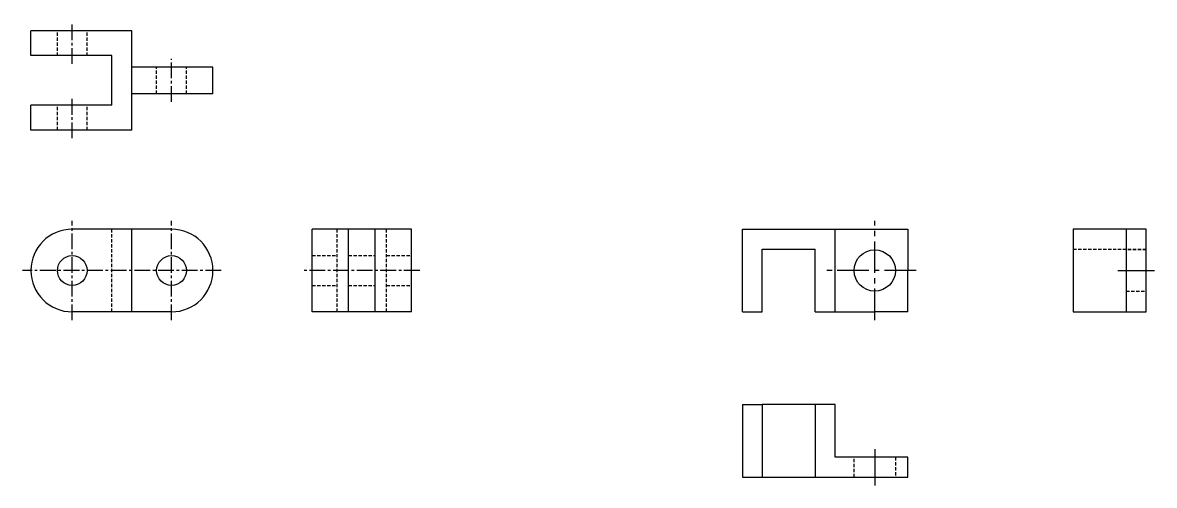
# Model space of a CAD drawing. Header units: millimetres. Extents: x 2033 to 3773, y 1865 to 2319.
# Drawn here: x 3089 to 3773, y 1865 to 2145 of the extents above; entities that cross this region are included whole.
import ezdxf

# ---------------------------------------------------------------- set-up
doc = ezdxf.new("R2010")
doc.units = ezdxf.units.MM
for name, pattern in [('CENTER2', [28.575, 19.05, -3.175, 3.175, -3.175]), ('CENTERX2', [101.6, 63.5, -12.7, 12.7, -12.7]), ('JIS_02_2.0', [3, 2, -1])]:
    doc.linetypes.add(name, pattern=pattern)

msp = doc.modelspace()

# ---------------------------------------------------------------- linework, layer by layer
at = {"linetype": 'CENTER2', "ltscale": 0.5}
for p, q in [((3119.314, 2120.062), (3119.314, 2145.062)), ((3179.314, 2097.062), (3179.314, 2123.062)), ((3119.314, 2075.062), (3119.314, 2100.062)), ((3119.314, 1965.062), (3119.314, 2025.062)), ((3179.314, 1965.062), (3179.314, 2025.062)), ((3209.314, 1995.062), (3089.314, 1995.062)), ((3329.314, 1995.062), (3259.314, 1995.062))]:
    msp.add_line(p, q, dxfattribs=at)
for p, q in [((3143.314, 2140.062), (3094.314, 2140.062)), ((3094.314, 2125.062), (3094.314, 2140.062)), ((3155.314, 2140.062), (3143.314, 2140.062)), ((3155.314, 2080.062), (3155.314, 2140.062)), ((3143.314, 2125.062), (3094.314, 2125.062)), ((3143.314, 2095.062), (3143.314, 2125.062)), ((3204.314, 2118.062), (3155.314, 2118.062)), ((3204.314, 2102.062), (3204.314, 2118.062)), ((3204.314, 2102.062), (3155.314, 2102.062)), ((3094.314, 2080.062), (3094.314, 2095.062)), ((3143.314, 2095.062), (3094.314, 2095.062)), ((3155.314, 2080.062), (3094.314, 2080.062)), ((3179.314, 2020.062), (3119.314, 2020.062)), ((3155.314, 1970.062), (3155.314, 2020.062)), ((3324.314, 2020.062), (3264.314, 2020.062)), ((3264.314, 1970.062), (3264.314, 2020.062)), ((3286.314, 1970.062), (3286.314, 2020.062)), ((3302.314, 1970.062), (3302.314, 2020.062)), ((3324.314, 1970.062), (3324.314, 2020.062)), ((3756.314, 2020.062), (3724.314, 2020.062)), ((3724.314, 2020.062), (3724.314, 1970.062)), ((3724.314, 2020.062), (3724.314, 2008.062)), ((3768.314, 2020.062), (3756.314, 2020.062)), ((3768.314, 2020.062), (3756.314, 2020.062)), ((3756.314, 2020.062), (3756.314, 1970.062)), ((3768.314, 1970.062), (3768.314, 2020.062)), ((3624.314, 1970.062), (3624.314, 1995.062)), ((3179.314, 1970.062), (3119.314, 1970.062)), ((3324.314, 1970.062), (3264.314, 1970.062)), ((3580.314, 1970.062), (3604.314, 1970.062)), ((3724.314, 1970.062), (3768.314, 1970.062)), ((3524.314, 1914.062), (3524.314, 1870.062)), ((3524.314, 1914.062), (3536.314, 1914.062)), ((3580.314, 1914.062), (3536.314, 1914.062)), ((3536.314, 1914.062), (3536.314, 1870.062)), ((3568.314, 1914.062), (3568.314, 1870.062)), ((3580.314, 1882.062), (3580.314, 1914.062)), ((3624.314, 1882.062), (3580.314, 1882.062)), ((3624.314, 1870.062), (3624.314, 1882.062)), ((3524.314, 1870.062), (3624.314, 1870.062))]:
    msp.add_line(p, q)
at = {"linetype": 'JIS_02_2.0'}
for p, q in [((3110.314, 2125.062), (3110.314, 2140.062)), ((3128.314, 2125.062), (3128.314, 2140.062)), ((3170.314, 2102.062), (3170.314, 2118.062)), ((3188.314, 2102.062), (3188.314, 2118.062)), ((3110.314, 2080.062), (3110.314, 2095.062)), ((3128.314, 2080.062), (3128.314, 2095.062)), ((3143.314, 1970.062), (3143.314, 2020.062)), ((3279.314, 1970.062), (3279.314, 2020.062)), ((3309.314, 1970.062), (3309.314, 2020.062)), ((3724.314, 2008.062), (3768.314, 2008.062)), ((3768.314, 2007.562), (3756.314, 2007.562)), ((3264.314, 2004.062), (3279.314, 2004.062)), ((3286.314, 2004.062), (3302.314, 2004.062)), ((3309.314, 2004.062), (3324.314, 2004.062)), ((3264.314, 1986.062), (3279.314, 1986.062)), ((3286.314, 1986.062), (3302.314, 1986.062)), ((3309.314, 1986.062), (3324.314, 1986.062)), ((3756.314, 1982.562), (3768.314, 1982.562)), ((3591.814, 1870.062), (3591.814, 1882.062)), ((3616.814, 1882.062), (3616.814, 1870.062))]:
    msp.add_line(p, q, dxfattribs=at)
at = {"linetype": 'CENTER2'}
for p, q in [((3604.314, 1965.062), (3604.314, 2025.062)), ((3629.314, 1995.062), (3575.314, 1995.062))]:
    msp.add_line(p, q, dxfattribs=at)
at = {"linetype": 'Continuous'}
for p, q in [((3524.314, 1970.062), (3524.314, 2020.062)), ((3524.314, 2020.062), (3624.314, 2020.062)), ((3580.314, 1995.062), (3580.314, 2020.062)), ((3624.314, 2020.062), (3624.314, 1995.062)), ((3536.314, 1970.062), (3536.314, 2008.062)), ((3536.314, 2008.062), (3568.315, 2008.062)), ((3568.314, 1970.062), (3568.314, 2008.062)), ((3580.314, 1970.062), (3580.314, 1995.062)), ((3524.314, 1970.062), (3536.314, 1970.062)), ((3568.314, 1970.062), (3580.314, 1970.062)), ((3624.314, 1970.062), (3604.314, 1970.062))]:
    msp.add_line(p, q, dxfattribs=at)
at = {"linetype": 'CENTERX2'}
for p, q in [((3751.314, 1995.062), (3773.314, 1995.062)), ((3604.314, 1887.062), (3604.314, 1865.062))]:
    msp.add_line(p, q, dxfattribs=at)
for centre, radius in [((3604.314, 1995.062), 12.5), ((3119.314, 1995.062), 9), ((3179.314, 1995.062), 9)]:
    msp.add_circle(centre, radius)
for centre, start, end in [((3119.314, 1995.062), 90, 270), ((3179.314, 1995.062), 270, 90)]:
    msp.add_arc(centre, 25, start, end)

doc.saveas('drawing.dxf')
